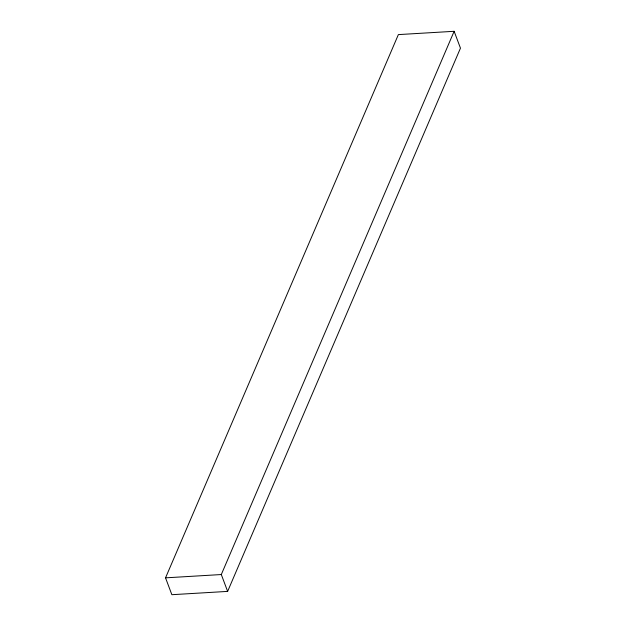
<?xml version="1.0" encoding="UTF-8"?>
<svg xmlns="http://www.w3.org/2000/svg" width="626" height="626" viewBox="0 0 626 626"><rect width="100%" height="100%" fill="white"/><g stroke="black" fill="none" stroke-linecap="round" stroke-linejoin="round"><path stroke-width="0.94" d="M165.538 577.845L398.371 34.602L454.14 31.3L460.462 48.155L227.629 591.398L171.86 594.7L165.538 577.845L221.307 574.543L454.14 31.3M221.307 574.543L227.629 591.398"/></g></svg>
